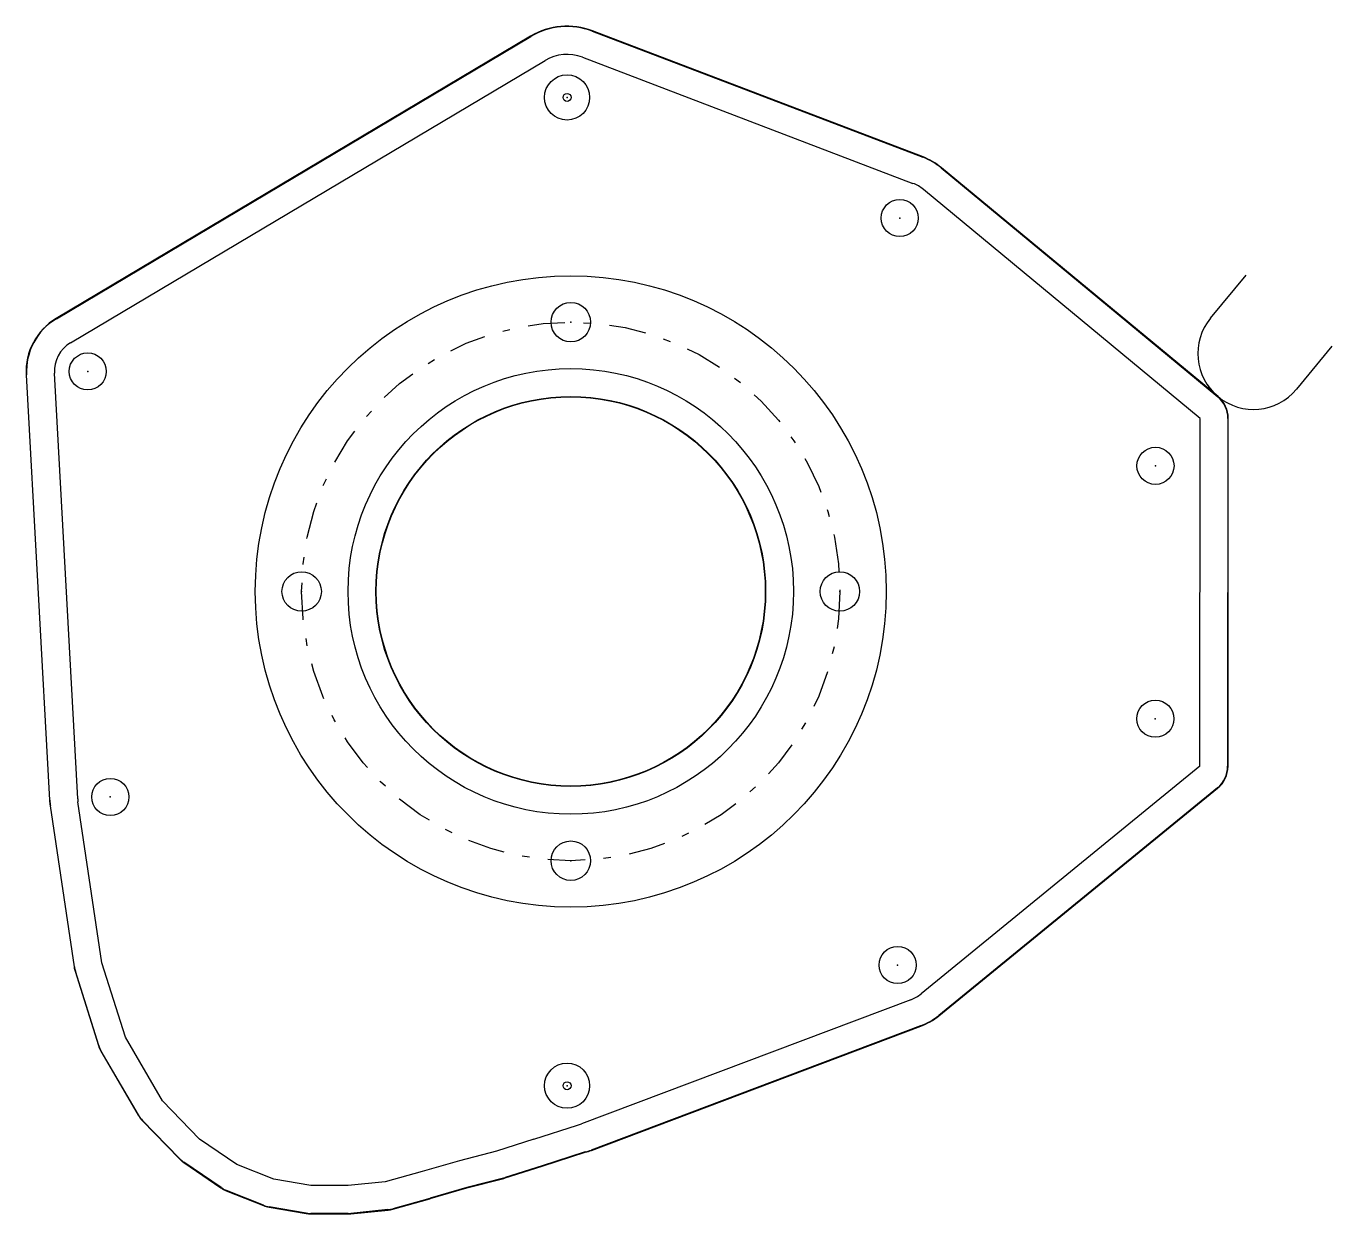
# Model space of a CAD drawing. Extents: x -7.3 to 10.3, y -8.4 to 7.6.
import ezdxf

# ---------------------------------------------------------------- set-up
doc = ezdxf.new("R2010")
doc.units = 0
doc.linetypes.add('DASHDOT', pattern=[1, 0.5, -0.25, 0, -0.25])

msp = doc.modelspace()

# ---------------------------------------------------------------- linework, layer by layer
at = {"color": 1}
for p in [(-0.05043, 6.650459), (4.430801, 5.026649), (-0.000431, 3.624961), (-6.50703, 2.961772), (7.87513, 1.690692), (-3.625431, -0.000039), (3.624569, -0.000039), (7.873108, -1.714306), (-6.20319, -2.767174), (-0.000431, -3.625039), (4.402569, -5.030228), (-0.05043, -6.654538)]:
    msp.add_point(p, dxfattribs=at)
at = {"layer": 'Default', "color": 4, "linetype": 'CONTINUOUS'}
for p, q in [((-0.541146, 7.475564), (-6.931294, 3.675144)), ((-6.928739, 3.670847), (-0.53859, 7.471267)), ((0.289945, 7.542743), (4.742663, 5.844186)), ((4.744445, 5.848858), (0.291727, 7.547414)), ((4.988533, 5.70086), (8.714538, 2.61857)), ((8.717725, 2.622423), (4.99172, 5.704712)), ((8.617886, 3.678374), (9.095942, 4.256269)), ((10.251731, 3.300157), (9.773675, 2.722262)), ((-7.335787, 2.916369), (-7.021962, -2.81203)), ((-7.01697, -2.811756), (-7.330795, 2.916643)), ((8.850509, 2.3294), (8.847728, -2.354585)), ((8.852728, -2.354588), (8.855509, 2.329397)), ((8.70981, -2.644908), (4.955761, -5.708169)), ((4.958922, -5.712043), (8.712971, -2.648782)), ((-7.014217, -2.88815), (-6.690842, -5.056062)), ((-6.685896, -5.055325), (-7.009272, -2.887413)), ((-6.677443, -5.11417), (-6.362443, -6.11417)), ((-6.357674, -6.112667), (-6.672674, -5.112667)), ((4.71107, -5.849039), (0.275699, -7.520139)), ((0.277462, -7.524818), (4.712833, -5.853718)), ((-6.328513, -6.190996), (-5.828513, -7.050996)), ((-5.82419, -7.048483), (-6.32419, -6.188483)), ((-5.772642, -7.124701), (-5.272642, -7.639701)), ((-5.269054, -7.636218), (-5.769054, -7.121218)), ((0.193862, -7.546696), (-0.385709, -7.732159)), ((-0.384185, -7.736921), (0.195285, -7.551491)), ((-5.213678, -7.689232), (-4.713678, -8.029232)), ((-4.710866, -8.025097), (-5.210866, -7.685097)), ((-0.385709, -7.732159), (-0.885709, -7.892159)), ((-0.884185, -7.896921), (-0.384185, -7.736921)), ((-0.905637, -7.897933), (-1.400576, -8.026617)), ((-1.39925, -8.031439), (-0.904379, -7.902773)), ((-4.641128, -8.067821), (-4.141128, -8.267821)), ((-4.139272, -8.263179), (-4.639272, -8.063179)), ((-1.400576, -8.026617), (-1.895553, -8.170161)), ((-1.894161, -8.174963), (-1.39925, -8.031439)), ((-1.898889, -8.171112), (-2.398889, -8.311112)), ((-2.397541, -8.315926), (-1.897541, -8.175926)), ((-4.063686, -8.289625), (-3.563686, -8.374625)), ((-3.562848, -8.369696), (-4.062848, -8.284696)), ((-3, -8.375), (-3.5, -8.375)), ((-3.5, -8.38), (-3, -8.38)), ((-2.462686, -8.323139), (-2.962686, -8.373139)), ((-2.962189, -8.378114), (-2.462189, -8.328114))]:
    msp.add_line(p, q, dxfattribs=at)
at = {"layer": 'Default', "color": 7, "linetype": 'CONTINUOUS'}
for p, q in [((-6.737053, 3.34854), (-0.346904, 7.14896)), ((0.15629, 7.192369), (4.609008, 5.493813)), ((8.47551, 2.329623), (4.749505, 5.411912)), ((-6.642531, -2.791243), (-6.956356, 2.937156)), ((8.472728, -2.354362), (8.47551, 2.329623)), ((8.472728, -2.354362), (4.718679, -5.417623)), ((-6.315, -5), (-6.638375, -2.832088)), ((-6, -6), (-6.315, -5)), ((4.578855, -5.49812), (0.143485, -7.16922)), ((-5.5, -6.86), (-6, -6)), ((-5, -7.375), (-5.5, -6.86)), ((-0.5, -7.375), (0.08813, -7.186798)), ((-4.5, -7.715), (-5, -7.375)), ((-0.5, -7.375), (-1, -7.535)), ((-1, -7.535), (-1.5, -7.665)), ((-4, -7.915), (-4.5, -7.715)), ((-1.5, -7.665), (-2, -7.81)), ((-2, -7.81), (-2.5, -7.95)), ((-3.5, -8), (-4, -7.915)), ((-3, -8), (-3.5, -8)), ((-2.5, -7.95), (-3, -8))]:
    msp.add_line(p, q, dxfattribs=at)
at = {"layer": 'Default', "color": 4, "linetype": 'CONTINUOUS'}
for centre, radius in [((-0.05043, 6.650459), 0.054001), ((-0.000431, -0.000039), 2.625), ((-0.000431, -0.000039), 2.62), ((-0.05043, -6.654538), 0.054001)]:
    msp.add_circle(centre, radius, dxfattribs=at)
for centre, radius, start, end in [((-0.05043, 6.650459), 0.96, 69.119895, 120.741263), ((-0.05043, 6.650459), 0.955, 69.119895, 120.741263), ((4.430801, 5.026649), 0.875, 50.401185, 69.119895), ((4.430801, 5.026649), 0.88, 50.401185, 69.119895), ((-6.50703, 2.961772), 0.83, 120.741263, 183.135762), ((-6.50703, 2.961772), 0.825, 120.741263, 183.135762), ((9.195781, 3.200318), 0.75, 140.401185, 230.401185), ((9.195781, 3.200318), 0.75, 230.401185, 320.401185), ((8.47551, 2.329623), 0.375, 359.965976, 410.401185), ((8.47551, 2.329623), 0.38, 359.965976, 410.401185), ((8.472728, -2.354362), 0.375, 309.214046, 359.965976), ((8.472728, -2.354362), 0.38, 309.214046, 359.965976), ((-6.20319, -2.767174), 0.82, 183.135762, 188.483935), ((-6.20319, -2.767174), 0.815, 183.135762, 188.483935), ((-6.315, -5), 0.38, 188.483935, 197.484427), ((-6.315, -5), 0.375, 188.483935, 197.484427), ((4.402569, -5.030228), 0.875, 290.644731, 309.214046), ((4.402569, -5.030228), 0.88, 290.644731, 309.214046), ((-6, -6), 0.38, 197.484427, 210.17352), ((-6, -6), 0.375, 197.484427, 210.17352), ((-5.5, -6.86), 0.38, 210.17352, 224.153326), ((-5.5, -6.86), 0.375, 210.17352, 224.153326), ((-0.05043, -6.654538), 0.925, 285.313463, 290.644731), ((-0.05043, -6.654538), 0.93, 285.320009, 290.644731), ((-5, -7.375), 0.38, 224.153326, 235.784298), ((-5, -7.375), 0.375, 224.153326, 235.784298), ((-1, -7.535), 0.375, 284.574216, 287.744672), ((-1, -7.535), 0.38, 284.574216, 287.744672), ((-4.5, -7.715), 0.38, 235.784298, 248.198591), ((-4.5, -7.715), 0.375, 235.784298, 248.198591), ((-4, -7.915), 0.375, 248.198591, 260.351955), ((-2, -7.81), 0.375, 285.642246, 286.172159), ((-2, -7.81), 0.38, 285.642246, 286.172159), ((-4, -7.915), 0.38, 248.198591, 260.351955), ((-3.5, -8), 0.38, 260.351955, 270), ((-3.5, -8), 0.375, 260.351955, 270), ((-3, -8), 0.375, 270, 275.710593), ((-3, -8), 0.38, 270, 275.710593), ((-2.5, -7.95), 0.375, 275.710593, 285.642246), ((-2.5, -7.95), 0.38, 275.710593, 285.642246)]:
    msp.add_arc(centre, radius, start, end, dxfattribs=at)
at = {"layer": 'Default', "color": 7, "linetype": 'CONTINUOUS'}
for centre, radius, start, end in [((-0.05043, 6.650459), 0.58, 69.119895, 120.741263), ((4.430801, 5.026649), 0.5, 50.401185, 69.119895), ((-6.50703, 2.961772), 0.45, 120.741263, 183.135762), ((-6.20319, -2.767174), 0.44, 183.135762, 188.483935), ((4.402569, -5.030228), 0.5, 290.644731, 309.214046), ((-0.05043, -6.654538), 0.55, 284.591599, 290.644731)]:
    msp.add_arc(centre, radius, start, end, dxfattribs=at)
at = {"layer": 'HOLE2', "color": 6, "linetype": 'CONTINUOUS'}
for centre, radius in [((-0.05043, 6.650459), 0.304001), ((4.430801, 5.026649), 0.25), ((-6.50703, 2.961772), 0.25), ((7.87513, 1.690692), 0.25), ((7.873108, -1.714306), 0.25), ((-6.20319, -2.767174), 0.25), ((4.402569, -5.030228), 0.25), ((-0.05043, -6.654538), 0.304001)]:
    msp.add_circle(centre, radius, dxfattribs=at)
at = {"layer": 'PLATCENT', "color": 3, "linetype": 'CONTINUOUS'}
for radius in [4.25, 3]:
    msp.add_circle((-0.000431, -0.000039), radius, dxfattribs=at)
at = {"layer": 'PLATCENT', "color": 9, "linetype": 'CONTINUOUS'}
for centre in [(-0.000431, 3.624961), (-3.625431, -0.000039), (3.624569, -0.000039), (-0.000431, -3.625039)]:
    msp.add_circle(centre, 0.265499, dxfattribs=at)
at = {"layer": 'PLATCENT', "color": 3, "linetype": 'DASHDOT'}
msp.add_circle((-0.000431, -0.000039), 3.625, dxfattribs=at)

doc.saveas('drawing.dxf')
